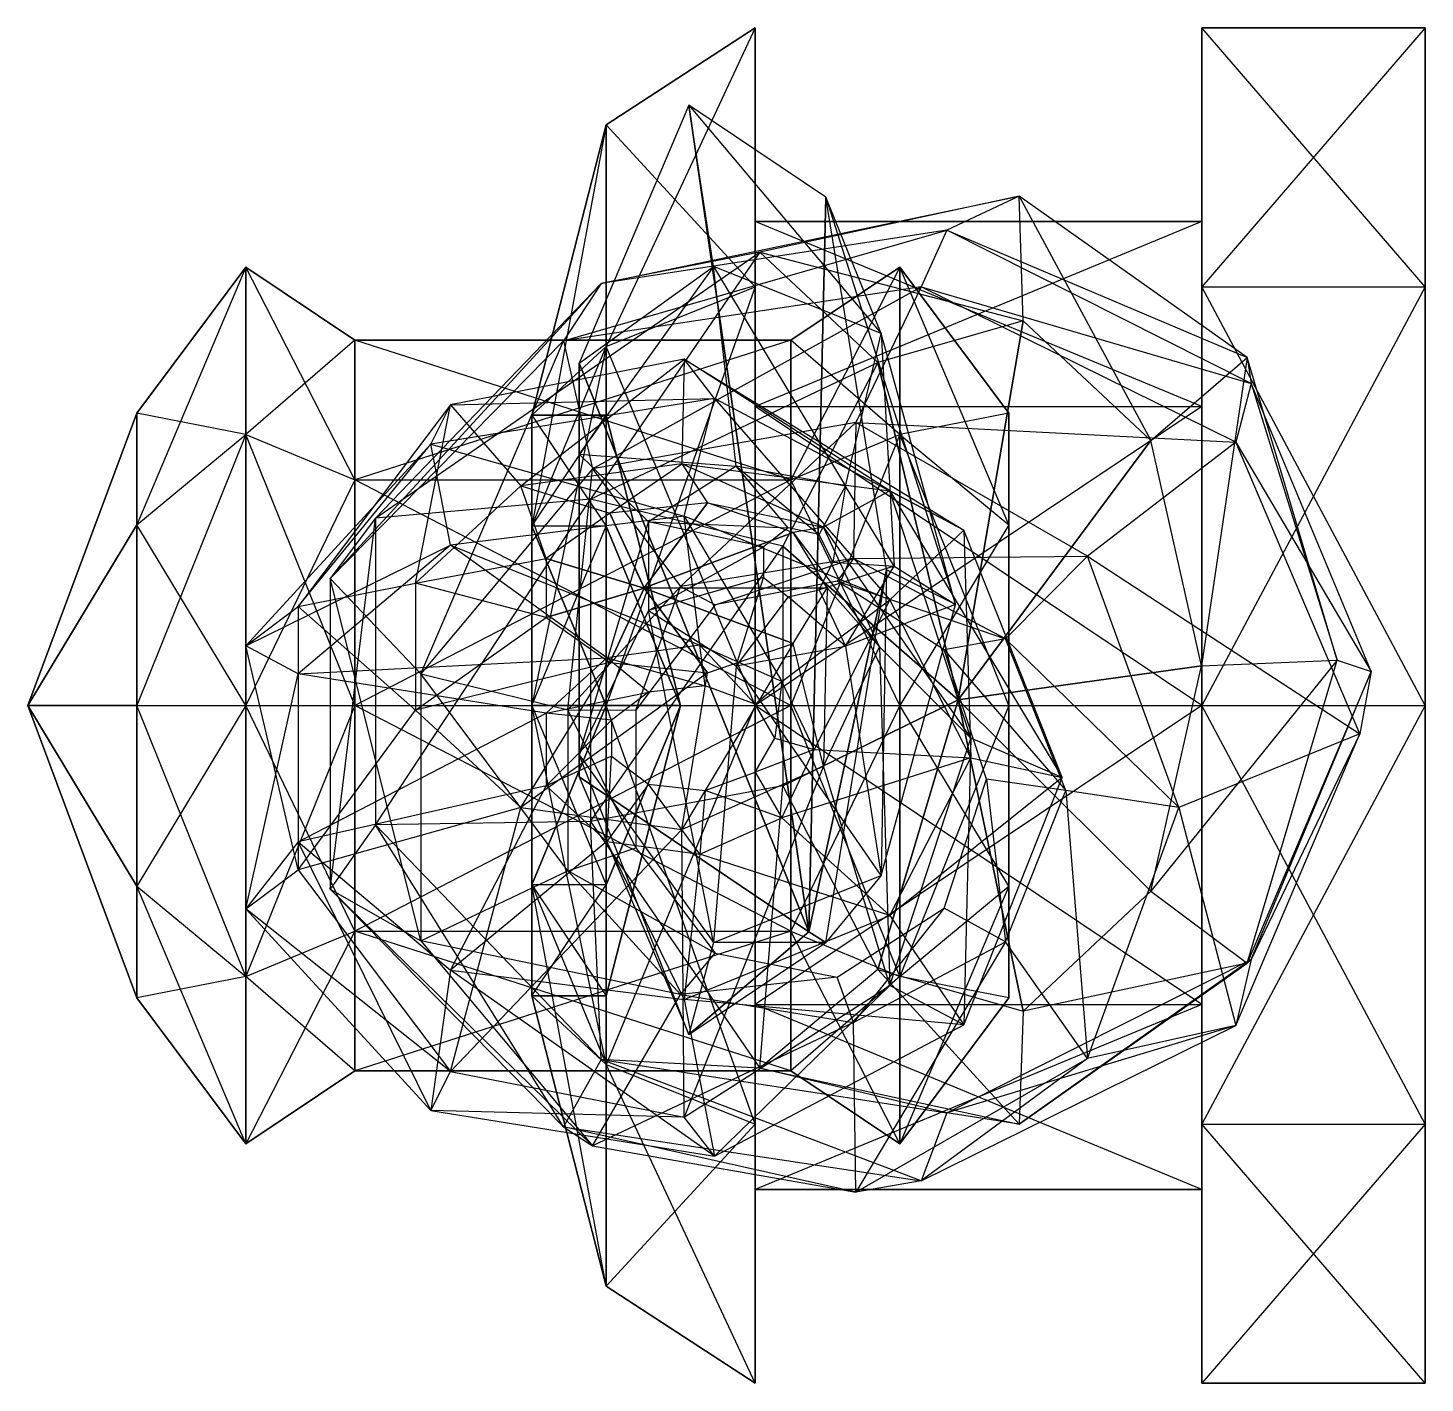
# Model space of a CAD drawing. Extents: x -656 to 656, y -328 to 130.
# Drawn here: x -655.5 to -500, y -75.4 to 75.4 of the extents above; entities that cross this region are included whole.
import ezdxf

# ---------------------------------------------------------------- set-up
doc = ezdxf.new("R2010")
doc.units = 0
for name, color, linetype in [('LEFTELBO', 72, 'CONTINUOUS'), ('LOWERRIG', 11, 'CONTINUOUS'), ('RIGHTHAN', 250, 'CONTINUOUS'), ('RIGHTSHO', 52, 'CONTINUOUS'), ('UPPERRIG', 52, 'CONTINUOUS')]:
    doc.layers.add(name, color=color, linetype=linetype)

msp = doc.modelspace()

# ---------------------------------------------------------------- meshes
at = {"layer": 'LEFTELBO', "color": 72}
mesh = msp.add_polyface(dxfattribs=at)
corners = [(-655.502075, 0.000046, -200.666534), (-643.371399, 0.000046, -168.140961), (-643.371399, 20.101965, -174.352798), (-643.371399, 32.525627, -190.615585), (-643.371399, 32.525627, -210.717484), (-643.371399, 20.101965, -226.98027), (-643.371399, 0.000046, -233.192093), (-643.371399, -20.101782, -226.98027), (-643.371399, -32.525444, -210.717484), (-643.371399, -32.525444, -190.615585), (-643.371399, -20.101782, -174.352798), (-631.240845, 0.000046, -151.878174), (-631.240845, 30.152931, -161.195923), (-631.240845, 48.788418, -185.590103), (-631.240845, 48.788418, -215.742966), (-631.240784, 30.152916, -240.137131), (-631.240784, 0.000046, -249.454895), (-631.240845, -30.152733, -240.137131), (-631.240845, -48.788235, -215.74295), (-631.240845, -48.788235, -185.590088), (-631.240845, -30.152733, -161.195908), (-619.110229, 0.000046, -160.009567), (-619.110229, 25.127447, -167.774368), (-619.110229, 40.657024, -188.102844), (-619.110229, 40.657024, -213.230225), (-619.110229, 25.127432, -233.558701), (-619.110229, 0.000046, -241.323486), (-619.110229, -25.127264, -233.558701), (-619.110229, -40.656841, -213.230225), (-619.110229, -40.656841, -188.102844), (-619.110229, -25.127249, -167.774353), (-570.587708, 0.000046, -160.009567), (-570.587708, 25.127447, -167.774368), (-570.587708, 40.657024, -188.102844), (-570.587708, 40.657024, -213.230225), (-570.587708, 25.127432, -233.558701), (-570.587708, 0.000046, -241.323486), (-570.587708, -25.127264, -233.558701), (-570.587708, -40.656841, -213.230225), (-570.587708, -40.656841, -188.102844), (-570.587708, -25.127249, -167.774353), (-558.457092, 0.000046, -151.878174), (-558.457092, 30.152931, -161.195923), (-558.457092, 48.788418, -185.590103), (-558.457092, 48.788418, -215.742966), (-558.457092, 30.152916, -240.137131), (-558.457092, 0.000046, -249.454895), (-558.457092, -30.152733, -240.137131), (-558.457092, -48.788235, -215.74295), (-558.457092, -48.788235, -185.590088), (-558.457092, -30.152733, -161.195908), (-546.326538, 0.000046, -168.140961), (-546.326538, 20.101965, -174.352798), (-546.326538, 32.525627, -190.615585), (-546.326538, 32.525627, -210.717484), (-546.326538, 20.101965, -226.98027), (-546.326538, 0.000046, -233.192093), (-546.326538, -20.101782, -226.98027), (-546.326538, -32.525444, -210.717484), (-546.326538, -32.525444, -190.615585), (-546.326538, -20.101782, -174.352798), (-546.326538, 0.000046, -200.666534)]
mesh.append_faces([[corners[k] for k in face] for face in [(1, 2, 0), (2, 3, 0), (3, 4, 0), (4, 5, 0), (5, 6, 0), (6, 7, 0), (7, 8, 0), (8, 9, 0), (9, 10, 0), (10, 1, 0), (11, 12, 1), (1, 2, 12), (12, 13, 2), (2, 3, 13), (13, 14, 3), (3, 4, 14), (14, 15, 4), (4, 5, 15), (15, 16, 5), (5, 6, 16), (16, 17, 6), (6, 7, 17), (17, 18, 7), (7, 8, 18), (18, 19, 8), (8, 9, 19), (19, 20, 9), (9, 10, 20), (20, 11, 10), (10, 1, 11), (21, 22, 11), (11, 12, 22), (22, 23, 12), (12, 13, 23), (23, 24, 13), (13, 14, 24), (24, 25, 14), (14, 15, 25), (25, 26, 15), (15, 16, 26), (26, 27, 16), (16, 17, 27), (27, 28, 17), (17, 18, 28), (28, 29, 18), (18, 19, 29), (29, 30, 19), (19, 20, 30), (30, 21, 20), (20, 11, 21), (31, 32, 21), (21, 22, 32), (32, 33, 22), (22, 23, 33), (33, 34, 23), (23, 24, 34), (34, 35, 24), (24, 25, 35), (35, 36, 25), (25, 26, 36), (36, 37, 26), (26, 27, 37), (37, 38, 27), (27, 28, 38), (38, 39, 28), (28, 29, 39), (39, 40, 29), (29, 30, 40), (40, 31, 30), (30, 21, 31), (41, 42, 31), (31, 32, 42), (42, 43, 32), (32, 33, 43), (43, 44, 33), (33, 34, 44), (44, 45, 34), (34, 35, 45), (45, 46, 35), (35, 36, 46), (46, 47, 36), (36, 37, 47), (47, 48, 37), (37, 38, 48), (48, 49, 38), (38, 39, 49), (49, 50, 39), (39, 40, 50), (50, 41, 40), (40, 31, 41), (51, 52, 41), (41, 42, 52), (52, 53, 42), (42, 43, 53), (53, 54, 43), (43, 44, 54), (54, 55, 44), (44, 45, 55), (55, 56, 45), (45, 46, 56), (56, 57, 46), (46, 47, 57), (57, 58, 47), (47, 48, 58), (58, 59, 48), (48, 49, 59), (59, 60, 49), (49, 50, 60), (60, 51, 50), (50, 41, 51), (51, 52, 61), (52, 53, 61), (53, 54, 61), (54, 55, 61), (55, 56, 61), (56, 57, 61), (57, 58, 61), (58, 59, 61), (59, 60, 61), (60, 51, 61)]])
at = {"layer": 'LOWERRIG', "color": 11}
mesh = msp.add_polyface(dxfattribs=at)
corners = [(-572.368225, -3.635156, -368.767944), (-574.560608, 0.161186, -369.379883), (-580.111816, 2.181221, -369.821716), (-586.424377, 1.479668, -368.394592), (-590.544678, -1.615197, -366.35556), (-590.544678, -5.655176, -366.35556), (-586.424377, -8.75004, -368.394592), (-580.111816, -9.451593, -369.821716), (-574.560608, -7.431574, -369.379883), (-568.00592, -4.907495, -385.732605), (-571.601318, 2.685265, -387.594238), (-580.705322, 6.725336, -389.44754), (-591.057983, 5.322244, -386.571228), (-597.815247, -0.867516, -381.833221), (-597.815247, -8.947565, -381.833221), (-591.057983, -15.13731, -386.571228), (-580.705322, -16.540417, -389.44754), (-571.601318, -12.500346, -387.594238), (-550.556519, -5.816324, -407.786682), (-559.588989, 11.742061, -407.792389), (-582.459961, 21.084715, -406.196777), (-608.467957, 17.840054, -401.577271), (-625.44342, 3.526253, -396.952026), (-625.44342, -15.158978, -396.952026), (-608.467957, -29.472763, -401.577271), (-582.460022, -32.717438, -406.196777), (-559.588989, -23.374784, -407.792389), (-540.377686, -7.997492, -467.163025), (-551.339478, 19.526501, -454.089752), (-579.09552, 34.171753, -436.182007), (-610.658569, 29.08551, -443.782867), (-631.259888, 6.647684, -464.661591), (-631.259888, -22.642744, -464.072418), (-610.658569, -45.08057, -442.291046), (-579.09552, -50.166813, -434.485565), (-551.339478, -35.521561, -452.982483), (-550.556519, -3.63514, -551.986328), (-559.588989, 23.888838, -523.951294), (-582.459961, 38.534088, -495.7453), (-608.467957, 33.447861, -496.43396), (-625.44342, 11.010036, -519.428467), (-625.44342, -18.280392, -535.925415), (-608.467957, -40.71822, -538.205688), (-582.460022, -45.804478, -543.246338), (-559.588989, -31.159225, -554.955322), (-560.735352, 6.543573, -602.880371), (-566.961609, 19.831051, -594.160156), (-582.727051, 26.901182, -590.453247), (-600.654846, 24.445753, -579.459961), (-612.356384, 13.613688, -571.866821), (-612.356384, -0.526543, -587.185425), (-600.654846, -11.358516, -618.248047), (-582.727051, -13.813945, -634.561279), (-566.961609, -6.743829, -622.949707), (-566.551758, 13.087077, -648.684937), (-570.322632, 19.256283, -639.6521), (-579.870728, 22.538832, -631.710693), (-590.728394, 21.398817, -620.347412), (-597.815247, 16.369656, -614.129395), (-597.815247, 9.804529, -625.32373), (-590.728394, 4.775353, -648.692505), (-579.870728, 3.635339, -663.943481), (-570.322632, 6.917886, -660.690552), (-586.909363, 13.064357, -654.986206), (-586.909363, 13.079188, -658.072754), (-586.909363, 13.087077, -662.181519), (-586.909363, 13.084346, -660.349243), (-586.909363, 13.072246, -655.42395), (-586.909363, 13.056468, -655.442383), (-586.909363, 13.044383, -660.395874), (-586.909363, 13.041636, -662.234497), (-586.909363, 13.049525, -658.1073)]
mesh.append_faces([[corners[k] for k in face] for face in [(9, 10, 0), (0, 1, 10), (10, 11, 1), (1, 2, 11), (11, 12, 2), (2, 3, 12), (12, 13, 3), (3, 4, 13), (13, 14, 4), (4, 5, 14), (14, 15, 5), (5, 6, 15), (15, 16, 6), (6, 7, 16), (16, 17, 7), (7, 8, 17), (17, 9, 8), (8, 0, 9), (18, 19, 9), (9, 10, 19), (19, 20, 10), (10, 11, 20), (20, 21, 11), (11, 12, 21), (21, 22, 12), (12, 13, 22), (22, 23, 13), (13, 14, 23), (23, 24, 14), (14, 15, 24), (24, 25, 15), (15, 16, 25), (25, 26, 16), (16, 17, 26), (26, 18, 17), (17, 9, 18), (27, 28, 18), (18, 19, 28), (28, 29, 19), (19, 20, 29), (29, 30, 20), (20, 21, 30), (30, 31, 21), (21, 22, 31), (31, 32, 22), (22, 23, 32), (32, 33, 23), (23, 24, 33), (33, 34, 24), (24, 25, 34), (34, 35, 25), (25, 26, 35), (35, 27, 26), (26, 18, 27), (36, 37, 27), (27, 28, 37), (37, 38, 28), (28, 29, 38), (38, 39, 29), (29, 30, 39), (39, 40, 30), (30, 31, 40), (40, 41, 31), (31, 32, 41), (41, 42, 32), (32, 33, 42), (42, 43, 33), (33, 34, 43), (43, 44, 34), (34, 35, 44), (44, 36, 35), (35, 27, 36), (45, 46, 36), (36, 37, 46), (46, 47, 37), (37, 38, 47), (47, 48, 38), (38, 39, 48), (48, 49, 39), (39, 40, 49), (49, 50, 40), (40, 41, 50), (50, 51, 41), (41, 42, 51), (51, 52, 42), (42, 43, 52), (52, 53, 43), (43, 44, 53), (53, 45, 44), (44, 36, 45), (54, 55, 45), (45, 46, 55), (55, 56, 46), (46, 47, 56), (56, 57, 47), (47, 48, 57), (57, 58, 48), (48, 49, 58), (58, 59, 49), (49, 50, 59), (59, 60, 50), (50, 51, 60), (60, 61, 51), (51, 52, 61), (61, 62, 52), (52, 53, 62), (62, 54, 53), (53, 45, 54), (63, 64, 54), (54, 55, 64), (64, 65, 55), (55, 56, 65), (65, 66, 56), (56, 57, 66), (66, 67, 57), (57, 58, 67), (67, 68, 58), (58, 59, 68), (68, 69, 59), (59, 60, 69), (69, 70, 60), (60, 61, 70), (70, 71, 61), (61, 62, 71), (71, 63, 62), (62, 54, 63)]])
at = {"layer": 'RIGHTHAN', "color": 250}
mesh = msp.add_polyface(dxfattribs=at)
corners = [(-565.923279, 15.939609, -826.533386), (-567.447021, 19.024448, -826.033264), (-570.870972, 19.786335, -825.437622), (-573.616699, 17.651569, -825.488037), (-573.616699, 14.227648, -825.488037), (-570.870972, 12.092882, -825.437622), (-567.447021, 12.854769, -826.033264), (-559.084595, 15.512194, -839.498352), (-564.502502, 24.423954, -837.730286), (-576.676453, 26.624975, -839.460144), (-586.439148, 20.457844, -845.66217), (-586.439148, 10.566545, -846.549866), (-576.676453, 4.39949, -841.454712), (-564.502502, 6.60051, -839.329834), (-552.245972, 11.238038, -884.376892), (-560.542114, 41.400948, -878.425659), (-579.183472, 48.850567, -879.138123), (-594.132629, 27.977179, -886.692688), (-594.132629, -5.501025, -893.794189), (-579.183472, -26.374397, -895.09491), (-560.542114, -18.92478, -891.222046), (-559.939453, 15.08478, -969.147461), (-566.711853, 56.558758, -970.371216), (-581.929199, 66.801987, -972.708862), (-594.132629, 38.101097, -974.171509), (-594.132629, -7.931476, -974.171509), (-581.929199, -36.632366, -972.708862), (-566.711853, -26.389137, -970.371216), (-568.594604, -25.199013, -995.789795), (-568.594604, -25.199013, -995.789795), (-568.594604, -25.199013, -995.789795)]
mesh.append_faces([[corners[k] for k in face] for face in [(7, 8, 0), (0, 1, 8), (8, 9, 1), (1, 2, 9), (9, 10, 2), (2, 3, 10), (10, 11, 3), (3, 4, 11), (11, 12, 4), (4, 5, 12), (12, 13, 5), (5, 6, 13), (13, 7, 6), (6, 0, 7), (14, 15, 7), (7, 8, 15), (15, 16, 8), (8, 9, 16), (16, 17, 9), (9, 10, 17), (17, 18, 10), (10, 11, 18), (18, 19, 11), (11, 12, 19), (19, 20, 12), (12, 13, 20), (20, 14, 13), (13, 7, 14), (21, 22, 14), (14, 15, 22), (22, 23, 15), (15, 16, 23), (23, 24, 16), (16, 17, 24), (24, 25, 17), (17, 18, 25), (25, 26, 18), (18, 19, 26), (26, 27, 19), (19, 20, 27), (27, 21, 20), (20, 14, 21), (21, 22, 28), (22, 23, 28), (28, 29, 23), (23, 24, 29), (28, 29, 24), (24, 25, 28), (28, 30, 25), (25, 26, 30), (28, 30, 26), (26, 27, 28), (27, 21, 28)]])
at = {"layer": 'RIGHTSHO', "color": 52}
mesh = msp.add_polyface(dxfattribs=at)
corners = [(-582.852905, 0.000046, 230.999954), (-591.138245, 0.000046, 263.316986), (-591.138245, 19.973087, 257.144989), (-591.138245, 32.317085, 240.986481), (-591.138245, 32.317085, 221.013458), (-591.138245, 19.973072, 204.854935), (-591.138245, 0.000046, 198.682938), (-591.138245, -19.972904, 204.854935), (-591.138245, -32.316902, 221.013458), (-591.138245, -32.316902, 240.986481), (-591.138245, -19.972904, 257.144989), (-599.423523, 0.000046, 263.316986), (-599.423523, 19.973087, 257.144989), (-599.423523, 32.317085, 240.986481), (-599.423523, 32.317085, 221.013458), (-599.423523, 19.973072, 204.854935), (-599.423523, 0.000046, 198.682938), (-599.423523, -19.972904, 204.854935), (-599.423523, -32.316902, 221.013458), (-599.423523, -32.316902, 240.986481), (-599.423523, -19.972904, 257.144989), (-591.138245, 0.000046, 295.634033), (-591.138245, 39.946114, 283.290039), (-591.138245, 64.63414, 250.972992), (-591.138245, 64.63414, 211.026947), (-591.138245, 39.946114, 178.7099), (-591.138245, 0.000046, 166.365891), (-591.138245, -39.94593, 178.7099), (-591.138245, -64.633957, 211.026947), (-591.138245, -64.633957, 250.972992), (-591.138245, -39.945915, 283.290039), (-574.567627, 0.000046, 306.406372), (-574.567627, 46.603802, 292.005035), (-574.567627, 75.406479, 254.301819), (-574.567627, 75.406479, 207.698105), (-574.567627, 46.603786, 169.994904), (-574.567627, 0.000046, 155.593567), (-574.567627, -46.603603, 169.994904), (-574.567627, -75.406296, 207.69812), (-574.567627, -75.406296, 254.301834), (-574.567627, -46.603588, 292.005066), (-574.567627, 0.000046, 284.861694), (-574.567627, 33.288445, 274.575012), (-574.567627, 53.861782, 247.64415), (-574.567627, 53.861782, 214.355789), (-574.567627, 33.288429, 187.424911), (-574.567627, 0.000046, 177.138245), (-574.567627, -33.288261, 187.424911), (-574.567627, -53.861599, 214.355789), (-574.567627, -53.861599, 247.64415), (-574.567627, -33.288246, 274.575012), (-524.855835, 0.000046, 284.861694), (-524.855835, 33.288445, 274.575012), (-524.855835, 53.861782, 247.64415), (-524.855835, 53.861782, 214.355789), (-524.855835, 33.288429, 187.424911), (-524.855835, 0.000046, 177.138245), (-524.855835, -33.288261, 187.424911), (-524.855835, -53.861599, 214.355789), (-524.855835, -53.861599, 247.64415), (-524.855835, -33.288246, 274.575012), (-524.855835, 0.000046, 306.406372), (-524.855835, 46.603802, 292.005035), (-524.855835, 75.406479, 254.301819), (-524.855835, 75.406479, 207.698105), (-524.855835, 46.603786, 169.994904), (-524.855835, 0.000046, 155.593567), (-524.855835, -46.603603, 169.994904), (-524.855835, -75.406296, 207.69812), (-524.855835, -75.406296, 254.301834), (-524.855835, -46.603588, 292.005066), (-499.999939, 0.000046, 306.406372), (-499.999939, 46.603802, 292.005035), (-499.999939, 75.406479, 254.301819), (-499.999939, 75.406479, 207.698105), (-499.999939, 46.603786, 169.994904), (-499.999939, 0.000046, 155.593567), (-499.999939, -46.603603, 169.994904), (-499.999939, -75.406296, 207.69812), (-499.999939, -75.406296, 254.301834), (-499.999939, -46.603588, 292.005066), (-499.999939, 0.000046, 230.999954), (-499.999939, 0.000046, 230.999954), (-499.999939, 0.000046, 230.999954)]
mesh.append_faces([[corners[k] for k in face] for face in [(1, 2, 0), (2, 3, 0), (3, 4, 0), (4, 5, 0), (5, 6, 0), (6, 7, 0), (7, 8, 0), (8, 9, 0), (9, 10, 0), (10, 1, 0), (11, 12, 1), (1, 2, 12), (12, 13, 2), (2, 3, 13), (13, 14, 3), (3, 4, 14), (14, 15, 4), (4, 5, 15), (15, 16, 5), (5, 6, 16), (16, 17, 6), (6, 7, 17), (17, 18, 7), (7, 8, 18), (18, 19, 8), (8, 9, 19), (19, 20, 9), (9, 10, 20), (20, 11, 10), (10, 1, 11), (21, 22, 11), (11, 12, 22), (22, 23, 12), (12, 13, 23), (23, 24, 13), (13, 14, 24), (24, 25, 14), (14, 15, 25), (25, 26, 15), (15, 16, 26), (26, 27, 16), (16, 17, 27), (27, 28, 17), (17, 18, 28), (28, 29, 18), (18, 19, 29), (29, 30, 19), (19, 20, 30), (30, 21, 20), (20, 11, 21), (31, 32, 21), (21, 22, 32), (32, 33, 22), (22, 23, 33), (33, 34, 23), (23, 24, 34), (34, 35, 24), (24, 25, 35), (35, 36, 25), (25, 26, 36), (36, 37, 26), (26, 27, 37), (37, 38, 27), (27, 28, 38), (38, 39, 28), (28, 29, 39), (39, 40, 29), (29, 30, 40), (40, 31, 30), (30, 21, 31), (41, 42, 31), (31, 32, 42), (42, 43, 32), (32, 33, 43), (43, 44, 33), (33, 34, 44), (44, 45, 34), (34, 35, 45), (45, 46, 35), (35, 36, 46), (46, 47, 36), (36, 37, 47), (47, 48, 37), (37, 38, 48), (48, 49, 38), (38, 39, 49), (49, 50, 39), (39, 40, 50), (50, 41, 40), (40, 31, 41), (51, 52, 41), (41, 42, 52), (52, 53, 42), (42, 43, 53), (53, 54, 43), (43, 44, 54), (54, 55, 44), (44, 45, 55), (55, 56, 45), (45, 46, 56), (56, 57, 46), (46, 47, 57), (57, 58, 47), (47, 48, 58), (58, 59, 48), (48, 49, 59), (59, 60, 49), (49, 50, 60), (60, 51, 50), (50, 41, 51), (61, 62, 51), (51, 52, 62), (62, 63, 52), (52, 53, 63), (63, 64, 53), (53, 54, 64), (64, 65, 54), (54, 55, 65), (65, 66, 55), (55, 56, 66), (66, 67, 56), (56, 57, 67), (67, 68, 57), (57, 58, 68), (68, 69, 58), (58, 59, 69), (69, 70, 59), (59, 60, 70), (70, 61, 60), (60, 51, 61), (71, 72, 61), (61, 62, 72), (72, 73, 62), (62, 63, 73), (73, 74, 63), (63, 64, 74), (74, 75, 64), (64, 65, 75), (75, 76, 65), (65, 66, 76), (76, 77, 66), (66, 67, 77), (77, 78, 67), (67, 68, 78), (78, 79, 68), (68, 69, 79), (79, 80, 69), (69, 70, 80), (80, 71, 70), (70, 61, 71), (81, 82, 71), (71, 72, 82), (72, 73, 82), (73, 74, 82), (82, 83, 74), (74, 75, 83), (75, 76, 83), (82, 83, 76), (76, 77, 82), (77, 78, 82), (78, 79, 82), (81, 82, 79), (79, 80, 81), (80, 71, 81)]])
at = {"layer": 'UPPERRIG', "color": 52}
mesh = msp.add_polyface(dxfattribs=at)
corners = [(-551.964417, 0.629753, 179.124954), (-524.886963, 4.408013, 169.994171), (-530.507446, 29.479767, 162.49527), (-544.738953, 42.820164, 153.735672), (-560.922363, 38.187103, 159.010406), (-571.485352, 17.748409, 171.429626), (-571.485352, -8.932306, 172.450195), (-560.922363, -29.370987, 161.594635), (-544.738953, -34.004074, 156.674316), (-530.507446, -20.663664, 164.41333), (-509.773987, 5.037714, 140.607834), (-519.799683, 38.740723, 130.320953), (-545.185547, 56.673729, 120.66832), (-574.053284, 50.445667, 130.502472), (-592.895386, 22.970716, 149.560196), (-592.895386, -12.895198, 152.621933), (-574.053345, -40.370152, 138.255051), (-545.185608, -46.598225, 129.484222), (-519.799683, -28.665222, 136.075119), (-505.995758, 3.778298, 102.405594), (-519.363281, 35.837265, 80.183334), (-553.211182, 52.895481, 59.325912), (-591.701477, 46.971241, 63.707794), (-616.82428, 20.836515, 85.704193), (-616.82428, -13.279826, 98.97171), (-591.701538, -39.414536, 97.302292), (-553.211182, -45.33881, 97.528168), (-519.363342, -28.280594, 105.118073), (-507.255157, -3.1484, 59.795395), (-521.07843, 29.321503, 26.818085), (-556.0802, 46.598408, -4.925049), (-595.882751, 40.598209, 2.637161), (-621.862, 14.128445, 36.796661), (-621.862, -20.425306, 55.167038), (-595.882751, -46.895084, 49.152557), (-556.0802, -52.895298, 47.970291), (-521.07843, -35.618393, 61.343109), (-527.405823, -11.33459, -41.587418), (-537.583374, 16.614162, -45.921661), (-563.353943, 31.485428, -43.912674), (-592.659058, 26.320692, -40.973236), (-611.786621, 3.536584, -36.712311), (-611.786621, -26.20587, -28.037399), (-592.659058, -48.989964, -19.007614), (-563.353943, -54.154713, -18.934296), (-537.583374, -39.283447, -29.618179), (-540, -9.445475, -51.872604), (-546.683777, 7.405939, -54.080643), (-563.607666, 16.372448, -55.058701), (-582.852844, 13.258418, -53.302612), (-595.414246, -0.478966, -50.047363), (-595.414246, -18.411968, -48.00621), (-582.852844, -32.149445, -48.134232), (-563.607666, -35.263489, -49.181442), (-546.683777, -26.296995, -50.244537), (-548.815918, -8.18606, -72.443039), (-553.524902, 6.199289, -74.295975), (-565.448608, 13.853618, -76.921722), (-579.00769, 11.195292, -75.015961), (-587.857727, -0.531731, -71.080032), (-587.857727, -15.840389, -71.590317), (-579.00769, -27.567503, -76.30806), (-565.448608, -30.22583, -78.391052), (-553.524902, -22.571501, -75.255005)]
mesh.append_faces([[corners[k] for k in face] for face in [(1, 2, 0), (2, 3, 0), (3, 4, 0), (4, 5, 0), (5, 6, 0), (6, 7, 0), (7, 8, 0), (8, 9, 0), (9, 1, 0), (10, 11, 1), (1, 2, 11), (11, 12, 2), (2, 3, 12), (12, 13, 3), (3, 4, 13), (13, 14, 4), (4, 5, 14), (14, 15, 5), (5, 6, 15), (15, 16, 6), (6, 7, 16), (16, 17, 7), (7, 8, 17), (17, 18, 8), (8, 9, 18), (18, 10, 9), (9, 1, 10), (19, 20, 10), (10, 11, 20), (20, 21, 11), (11, 12, 21), (21, 22, 12), (12, 13, 22), (22, 23, 13), (13, 14, 23), (23, 24, 14), (14, 15, 24), (24, 25, 15), (15, 16, 25), (25, 26, 16), (16, 17, 26), (26, 27, 17), (17, 18, 27), (27, 19, 18), (18, 10, 19), (28, 29, 19), (19, 20, 29), (29, 30, 20), (20, 21, 30), (30, 31, 21), (21, 22, 31), (31, 32, 22), (22, 23, 32), (32, 33, 23), (23, 24, 33), (33, 34, 24), (24, 25, 34), (34, 35, 25), (25, 26, 35), (35, 36, 26), (26, 27, 36), (36, 28, 27), (27, 19, 28), (37, 38, 28), (28, 29, 38), (38, 39, 29), (29, 30, 39), (39, 40, 30), (30, 31, 40), (40, 41, 31), (31, 32, 41), (41, 42, 32), (32, 33, 42), (42, 43, 33), (33, 34, 43), (43, 44, 34), (34, 35, 44), (44, 45, 35), (35, 36, 45), (45, 37, 36), (36, 28, 37), (46, 47, 37), (37, 38, 47), (47, 48, 38), (38, 39, 48), (48, 49, 39), (39, 40, 49), (49, 50, 40), (40, 41, 50), (50, 51, 41), (41, 42, 51), (51, 52, 42), (42, 43, 52), (52, 53, 43), (43, 44, 53), (53, 54, 44), (44, 45, 54), (54, 46, 45), (45, 37, 46), (55, 56, 46), (46, 47, 56), (56, 57, 47), (47, 48, 57), (57, 58, 48), (48, 49, 58), (58, 59, 49), (49, 50, 59), (59, 60, 50), (50, 51, 60), (60, 61, 51), (51, 52, 61), (61, 62, 52), (52, 53, 62), (62, 63, 53), (53, 54, 63), (63, 55, 54), (54, 46, 55)]])

doc.saveas('drawing.dxf')
